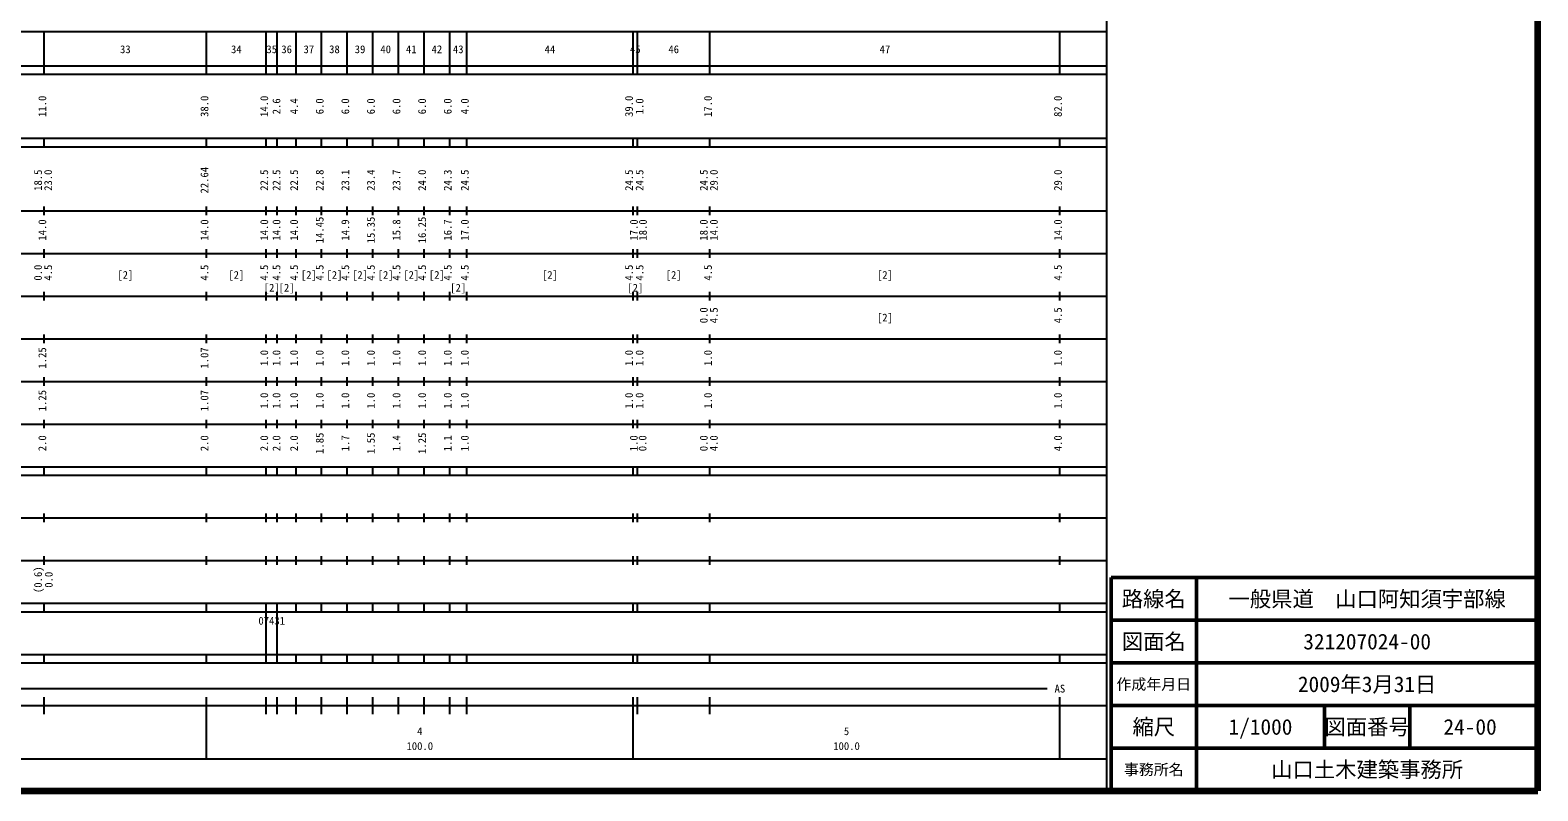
# Model space of a CAD drawing. Units: millimetres, scale not verified. Extents: x 40000 to 680000, y 20000 to 380000.
# Drawn here: x 326692 to 680000, y 20000 to 198357 of the extents above; entities that cross this region are included whole.
import ezdxf
from ezdxf.enums import TextEntityAlignment as Align

# ---------------------------------------------------------------- set-up
doc = ezdxf.new("R2010")
doc.units = ezdxf.units.MM
doc.header["$LTSCALE"] = 1000
for name, color, linetype, lineweight in [('M-TTL', 2, 'Continuous', 140), ('M-TTL-BAND', 7, 'Continuous', 25), ('M-TTL-FRAM', 2, 'Continuous', 50), ('M-TTL-LINE', 7, 'Continuous', 50)]:
    doc.layers.add(name, color=color, linetype=linetype, lineweight=lineweight)
doc.layers.add('M-TTL-TXT', color=7, linetype='Continuous')
doc.styles.add('ＭＳ ゴシック', font='')
doc.styles.get('ＭＳ ゴシック').set_extended_font_data('MS Gothic')

msp = doc.modelspace()

# ---------------------------------------------------------------- linework, layer by layer
at = {"layer": 'M-TTL'}
for p, q in [((680000, 20000), (680000, 380000)), ((40000, 20000), (680000, 20000))]:
    msp.add_line(p, q, dxfattribs=at)
at = {"layer": 'M-TTL-BAND'}
for p, q in [((579000, 20000), (579000, 370000)), ((68000, 198000), (579000, 198000)), ((330000, 188000), (330000, 198000)), ((368000, 188000), (368000, 198000)), ((382000, 188000), (382000, 198000)), ((384600, 188000), (384600, 198000)), ((389000, 188000), (389000, 198000)), ((395000, 188000), (395000, 198000)), ((401000, 188000), (401000, 198000)), ((407000, 188000), (407000, 198000)), ((413000, 188000), (413000, 198000)), ((419000, 188000), (419000, 198000)), ((425000, 188000), (425000, 198000)), ((429000, 188000), (429000, 198000)), ((468000, 188000), (468000, 198000)), ((469000, 188000), (469000, 198000)), ((486000, 188000), (486000, 198000)), ((568000, 188000), (568000, 198000)), ((40000, 190000), (579000, 190000)), ((40000, 188000), (579000, 188000)), ((40000, 173000), (579000, 173000)), ((40000, 171000), (579000, 171000)), ((330000, 171000), (330000, 173000)), ((368000, 171000), (368000, 173000)), ((382000, 171000), (382000, 173000)), ((384600, 171000), (384600, 173000)), ((389000, 171000), (389000, 173000)), ((395000, 171000), (395000, 173000)), ((401000, 171000), (401000, 173000)), ((407000, 171000), (407000, 173000)), ((413000, 171000), (413000, 173000)), ((419000, 171000), (419000, 173000)), ((425000, 171000), (425000, 173000)), ((429000, 171000), (429000, 173000)), ((468000, 171000), (468000, 173000)), ((469000, 171000), (469000, 173000)), ((486000, 171000), (486000, 173000)), ((568000, 171000), (568000, 173000)), ((40000, 156000), (579000, 156000)), ((330000, 155000), (330000, 157000)), ((368000, 155000), (368000, 157000)), ((382000, 155000), (382000, 157000)), ((384600, 155000), (384600, 157000)), ((389000, 155000), (389000, 157000)), ((395000, 155000), (395000, 157000)), ((401000, 155000), (401000, 157000)), ((407000, 155000), (407000, 157000)), ((413000, 155000), (413000, 157000)), ((419000, 155000), (419000, 157000)), ((425000, 155000), (425000, 157000)), ((429000, 155000), (429000, 157000)), ((468000, 155000), (468000, 157000)), ((469000, 155000), (469000, 157000)), ((486000, 155000), (486000, 157000)), ((568000, 155000), (568000, 157000)), ((46000, 146000), (579000, 146000)), ((330000, 145000), (330000, 147000)), ((368000, 145000), (368000, 147000)), ((382000, 145000), (382000, 147000)), ((384600, 145000), (384600, 147000)), ((389000, 145000), (389000, 147000)), ((395000, 145000), (395000, 147000)), ((401000, 145000), (401000, 147000)), ((407000, 145000), (407000, 147000)), ((413000, 145000), (413000, 147000)), ((419000, 145000), (419000, 147000)), ((425000, 145000), (425000, 147000)), ((429000, 145000), (429000, 147000)), ((468000, 145000), (468000, 147000)), ((469000, 145000), (469000, 147000)), ((486000, 145000), (486000, 147000)), ((568000, 145000), (568000, 147000)), ((52000, 136000), (579000, 136000)), ((330000, 135000), (330000, 137000)), ((368000, 135000), (368000, 137000)), ((382000, 135000), (382000, 137000)), ((384600, 135000), (384600, 137000)), ((389000, 135000), (389000, 137000)), ((395000, 135000), (395000, 137000)), ((401000, 135000), (401000, 137000)), ((407000, 135000), (407000, 137000)), ((413000, 135000), (413000, 137000)), ((419000, 135000), (419000, 137000)), ((425000, 135000), (425000, 137000)), ((429000, 135000), (429000, 137000)), ((468000, 135000), (468000, 137000)), ((469000, 135000), (469000, 137000)), ((486000, 135000), (486000, 137000)), ((568000, 135000), (568000, 137000)), ((46000, 126000), (579000, 126000)), ((330000, 125000), (330000, 127000)), ((368000, 125000), (368000, 127000)), ((382000, 125000), (382000, 127000)), ((384600, 125000), (384600, 127000)), ((389000, 125000), (389000, 127000)), ((395000, 125000), (395000, 127000)), ((401000, 125000), (401000, 127000)), ((407000, 125000), (407000, 127000)), ((413000, 125000), (413000, 127000)), ((419000, 125000), (419000, 127000)), ((425000, 125000), (425000, 127000)), ((429000, 125000), (429000, 127000)), ((468000, 125000), (468000, 127000)), ((469000, 125000), (469000, 127000)), ((486000, 125000), (486000, 127000)), ((568000, 125000), (568000, 127000)), ((330000, 115000), (330000, 117000)), ((368000, 115000), (368000, 117000)), ((382000, 115000), (382000, 117000)), ((384600, 115000), (384600, 117000)), ((389000, 115000), (389000, 117000)), ((395000, 115000), (395000, 117000)), ((401000, 115000), (401000, 117000)), ((407000, 115000), (407000, 117000)), ((413000, 115000), (413000, 117000)), ((419000, 115000), (419000, 117000)), ((425000, 115000), (425000, 117000)), ((429000, 115000), (429000, 117000)), ((468000, 115000), (468000, 117000)), ((469000, 115000), (469000, 117000)), ((486000, 115000), (486000, 117000)), ((568000, 115000), (568000, 117000)), ((52000, 116000), (579000, 116000)), ((46000, 106000), (579000, 106000)), ((330000, 105000), (330000, 107000)), ((368000, 105000), (368000, 107000)), ((382000, 105000), (382000, 107000)), ((384600, 105000), (384600, 107000)), ((389000, 105000), (389000, 107000)), ((395000, 105000), (395000, 107000)), ((401000, 105000), (401000, 107000)), ((407000, 105000), (407000, 107000)), ((413000, 105000), (413000, 107000)), ((419000, 105000), (419000, 107000)), ((425000, 105000), (425000, 107000)), ((429000, 105000), (429000, 107000)), ((468000, 105000), (468000, 107000)), ((469000, 105000), (469000, 107000)), ((486000, 105000), (486000, 107000)), ((568000, 105000), (568000, 107000)), ((40000, 96000), (579000, 96000)), ((330000, 94000), (330000, 96000)), ((368000, 94000), (368000, 96000)), ((382000, 94000), (382000, 96000)), ((384600, 94000), (384600, 96000)), ((389000, 94000), (389000, 96000)), ((395000, 94000), (395000, 96000)), ((401000, 94000), (401000, 96000)), ((407000, 94000), (407000, 96000)), ((413000, 94000), (413000, 96000)), ((419000, 94000), (419000, 96000)), ((425000, 94000), (425000, 96000)), ((429000, 94000), (429000, 96000)), ((468000, 94000), (468000, 96000)), ((469000, 94000), (469000, 96000)), ((486000, 94000), (486000, 96000)), ((568000, 94000), (568000, 96000)), ((40000, 94000), (579000, 94000)), ((330000, 83000), (330000, 85000)), ((368000, 83000), (368000, 85000)), ((382000, 83000), (382000, 85000)), ((384600, 83000), (384600, 85000)), ((389000, 83000), (389000, 85000)), ((395000, 83000), (395000, 85000)), ((401000, 83000), (401000, 85000)), ((407000, 83000), (407000, 85000)), ((413000, 83000), (413000, 85000)), ((419000, 83000), (419000, 85000)), ((425000, 83000), (425000, 85000)), ((429000, 83000), (429000, 85000)), ((468000, 83000), (468000, 85000)), ((469000, 83000), (469000, 85000)), ((486000, 83000), (486000, 85000)), ((568000, 83000), (568000, 85000)), ((49000, 84000), (579000, 84000)), ((330000, 73000), (330000, 75000)), ((368000, 73000), (368000, 75000)), ((382000, 73000), (382000, 75000)), ((384600, 73000), (384600, 75000)), ((389000, 73000), (389000, 75000)), ((395000, 73000), (395000, 75000)), ((401000, 73000), (401000, 75000)), ((407000, 73000), (407000, 75000)), ((413000, 73000), (413000, 75000)), ((419000, 73000), (419000, 75000)), ((425000, 73000), (425000, 75000)), ((429000, 73000), (429000, 75000)), ((468000, 73000), (468000, 75000)), ((469000, 73000), (469000, 75000)), ((486000, 73000), (486000, 75000)), ((568000, 73000), (568000, 75000)), ((40000, 74000), (579000, 74000)), ((40000, 64000), (579000, 64000)), ((330000, 62000), (330000, 64000)), ((368000, 62000), (368000, 64000)), ((382000, 62000), (382000, 64000)), ((384600, 62000), (384600, 64000)), ((389000, 62000), (389000, 64000)), ((395000, 62000), (395000, 64000)), ((401000, 62000), (401000, 64000)), ((407000, 62000), (407000, 64000)), ((413000, 62000), (413000, 64000)), ((419000, 62000), (419000, 64000)), ((425000, 62000), (425000, 64000)), ((429000, 62000), (429000, 64000)), ((468000, 62000), (468000, 64000)), ((469000, 62000), (469000, 64000)), ((486000, 62000), (486000, 64000)), ((568000, 62000), (568000, 64000)), ((40000, 62000), (579000, 62000)), ((382000, 52000), (382000, 62000)), ((384600, 52000), (384600, 62000)), ((40000, 52000), (579000, 52000)), ((40000, 50000), (579000, 50000)), ((330000, 50000), (330000, 52000)), ((368000, 50000), (368000, 52000)), ((382000, 50000), (382000, 52000)), ((384600, 50000), (384600, 52000)), ((389000, 50000), (389000, 52000)), ((395000, 50000), (395000, 52000)), ((401000, 50000), (401000, 52000)), ((407000, 50000), (407000, 52000)), ((413000, 50000), (413000, 52000)), ((419000, 50000), (419000, 52000)), ((425000, 50000), (425000, 52000)), ((429000, 50000), (429000, 52000)), ((468000, 50000), (468000, 52000)), ((469000, 50000), (469000, 52000)), ((486000, 50000), (486000, 52000)), ((568000, 50000), (568000, 52000)), ((71000, 44000), (565000, 44000)), ((40000, 40000), (579000, 40000)), ((330000, 38000), (330000, 42000)), ((368000, 27500), (368000, 42000)), ((382000, 38000), (382000, 42000)), ((384600, 38000), (384600, 42000)), ((389000, 38000), (389000, 42000)), ((395000, 38000), (395000, 42000)), ((401000, 38000), (401000, 42000)), ((407000, 38000), (407000, 42000)), ((413000, 38000), (413000, 42000)), ((419000, 38000), (419000, 42000)), ((425000, 38000), (425000, 42000)), ((429000, 38000), (429000, 42000)), ((468000, 27500), (468000, 42000)), ((469000, 38000), (469000, 42000)), ((486000, 38000), (486000, 42000)), ((568000, 27500), (568000, 42000)), ((68000, 27500), (579000, 27500))]:
    msp.add_line(p, q, dxfattribs=at)
at = {"layer": 'M-TTL-FRAM'}
for p, q in [((680000, 70000), (580000, 70000)), ((580000, 70000), (580000, 20000))]:
    msp.add_line(p, q, dxfattribs=at)
at = {"layer": 'M-TTL-LINE'}
for p, q in [((600000, 70000), (600000, 20000)), ((680000, 60000), (580000, 60000)), ((680000, 50000), (580000, 50000)), ((680000, 40000), (580000, 40000)), ((630000, 40000), (630000, 30000)), ((650000, 40000), (650000, 30000)), ((680000, 30000), (580000, 30000))]:
    msp.add_line(p, q, dxfattribs=at)

# ---------------------------------------------------------------- texts
at = {"layer": 'M-TTL-BAND', "style": 'ＭＳ ゴシック'}
for s, p in [('33', (349000, 192405)), ('34', (375000, 192405)), ('35', (383300, 192405)), ('36', (386800, 192405)), ('37', (392000, 192405)), ('38', (398000, 192405)), ('39', (404000, 192405)), ('40', (410000, 192405)), ('41', (416000, 192405)), ('42', (422000, 192405)), ('43', (427000, 192405)), ('44', (448500, 192405)), ('45', (468500, 192405)), ('46', (477500, 192405)), ('47', (527000, 192405)), ('[2]', (349000, 139500)), ('[2]', (375000, 139500)), ('[2]', (392000, 139500)), ('[2]', (398000, 139500)), ('[2]', (404000, 139500)), ('[2]', (410000, 139500)), ('[2]', (416000, 139500)), ('[2]', (422000, 139500)), ('[2]', (448500, 139500)), ('[2]', (477500, 139500)), ('[2]', (527000, 139500)), ('[2]', (383300, 136500)), ('[2]', (386800, 136500)), ('[2]', (427000, 136500)), ('[2]', (468511, 136500)), ('[2]', (527000, 129500)), ('07431', (383300, 58405)), ('AS', (568000, 42500)), ('4', (418000, 32523)), ('5', (518000, 32523)), ('100.0', (418000, 29033)), ('100.0', (518000, 29033))]:
    msp.add_text(s, height=1833, dxfattribs=at).set_placement(p, align=Align.BOTTOM_CENTER)
for s, p in [('11.0', (331000, 180500)), ('38.0', (369000, 180500)), ('14.0', (383000, 180500)), ('2.6', (385877, 180500)), ('4.4', (390000, 180500)), ('6.0', (396000, 180500)), ('6.0', (402000, 180500)), ('6.0', (408000, 180500)), ('6.0', (414000, 180500)), ('6.0', (420000, 180500)), ('6.0', (426000, 180500)), ('4.0', (430000, 180500)), ('39.0', (468484, 180500)), ('1.0', (470956, 180500)), ('17.0', (487000, 180500)), ('82.0', (569000, 180500)), ('22.64', (369000, 163174)), ('18.5', (330000, 163174)), ('23.0', (332370, 163174)), ('22.5', (383000, 163174)), ('22.5', (385877, 163174)), ('22.5', (390000, 163174)), ('22.8', (396000, 163174)), ('23.1', (402000, 163174)), ('23.4', (408000, 163174)), ('23.7', (414000, 163174)), ('24.0', (420000, 163174)), ('24.3', (426000, 163174)), ('24.5', (430000, 163174)), ('24.5', (468484, 163174)), ('24.5', (470956, 163174)), ('24.5', (486000, 163174)), ('29.0', (488370, 163174)), ('29.0', (569000, 163174)), ('14.0', (331000, 151500)), ('14.0', (369000, 151500)), ('14.0', (383000, 151500)), ('14.0', (385877, 151500)), ('14.0', (390000, 151500)), ('14.45', (396000, 151500)), ('14.9', (402000, 151500)), ('15.35', (408000, 151500)), ('15.8', (414000, 151500)), ('16.25', (420000, 151500)), ('16.7', (426000, 151500)), ('17.0', (430000, 151500)), ('17.0', (469627, 151500)), ('17.0', (469627, 151500)), ('18.0', (471738, 151500)), ('18.0', (486000, 151500)), ('14.0', (488370, 151500)), ('14.0', (569000, 151500)), ('0.0', (330000, 141500)), ('4.5', (332370, 141500)), ('4.5', (369000, 141500)), ('4.5', (383000, 141500)), ('4.5', (385877, 141500)), ('4.5', (390000, 141500)), ('4.5', (396000, 141500)), ('4.5', (402000, 141500)), ('4.5', (408000, 141500)), ('4.5', (414000, 141500)), ('4.5', (420000, 141500)), ('4.5', (426000, 141500)), ('4.5', (430000, 141500)), ('4.5', (468484, 141500)), ('4.5', (470956, 141500)), ('4.5', (487000, 141500)), ('4.5', (569000, 141500)), ('0.0', (486000, 131500)), ('4.5', (488370, 131500)), ('4.5', (569000, 131500)), ('1.25', (331000, 121500)), ('1.07', (369000, 121500)), ('1.0', (383000, 121500)), ('1.0', (385877, 121500)), ('1.0', (390000, 121500)), ('1.0', (396000, 121500)), ('1.0', (402000, 121500)), ('1.0', (408000, 121500)), ('1.0', (414000, 121500)), ('1.0', (420000, 121500)), ('1.0', (426000, 121500)), ('1.0', (430000, 121500)), ('1.0', (468484, 121500)), ('1.0', (470956, 121500)), ('1.0', (487000, 121500)), ('1.0', (569000, 121500)), ('1.25', (331000, 111500)), ('1.07', (369000, 111500)), ('1.0', (383000, 111500)), ('1.0', (385877, 111500)), ('1.0', (390000, 111500)), ('1.0', (396000, 111500)), ('1.0', (402000, 111500)), ('1.0', (408000, 111500)), ('1.0', (414000, 111500)), ('1.0', (420000, 111500)), ('1.0', (426000, 111500)), ('1.0', (430000, 111500)), ('1.0', (468484, 111500)), ('1.0', (470956, 111500)), ('1.0', (487000, 111500)), ('1.0', (569000, 111500)), ('2.0', (331000, 101500)), ('2.0', (369000, 101500)), ('2.0', (383000, 101500)), ('2.0', (385877, 101500)), ('2.0', (390000, 101500)), ('1.85', (396000, 101500)), ('1.7', (402000, 101500)), ('1.55', (408000, 101500)), ('1.4', (414000, 101500)), ('1.25', (420000, 101500)), ('1.1', (426000, 101500)), ('1.0', (430000, 101500)), ('1.0', (469601, 101500)), ('1.0', (469601, 101500)), ('0.0', (471656, 101500)), ('0.0', (486000, 101500)), ('4.0', (488370, 101500)), ('4.0', (569000, 101500)), ('(0.6)', (330002, 69500)), ('0.0', (332502, 69500))]:
    msp.add_text(s, height=1833, rotation=90, dxfattribs=at).set_placement(p, align=Align.BOTTOM_CENTER)
at = {"layer": 'M-TTL-TXT', "style": 'ＭＳ ゴシック'}
for s, height, p in [('路線名', 3666, (590000, 65000)), ('路線名', 3666, (590000, 65000)), ('一般県道\u3000山口阿知須宇部線', 3666, (640000, 65000)), ('図面名', 3666, (590000, 55000)), ('図面名', 3666, (590000, 55000)), ('321207024-00', 3666, (640000, 55000)), ('作成年月日', 2566, (590000, 45000)), ('作成年月日', 2566, (590000, 45000)), ('2009年3月31日', 3666, (640000, 45000)), ('縮尺', 3666, (590000, 35000)), ('縮尺', 3666, (590000, 35000)), ('1/1000', 3666, (615000, 35000)), ('図面番号', 3666, (640000, 35000)), ('図面番号', 3666, (640000, 35000)), ('24-00', 3666, (664125, 35000)), ('事務所名', 2566, (590000, 25000)), ('事務所名', 2566, (590000, 25000)), ('山口土木建築事務所', 3666, (640000, 25000))]:
    msp.add_text(s, height=height, dxfattribs=at).set_placement(p, align=Align.MIDDLE_CENTER)

doc.saveas('drawing.dxf')
